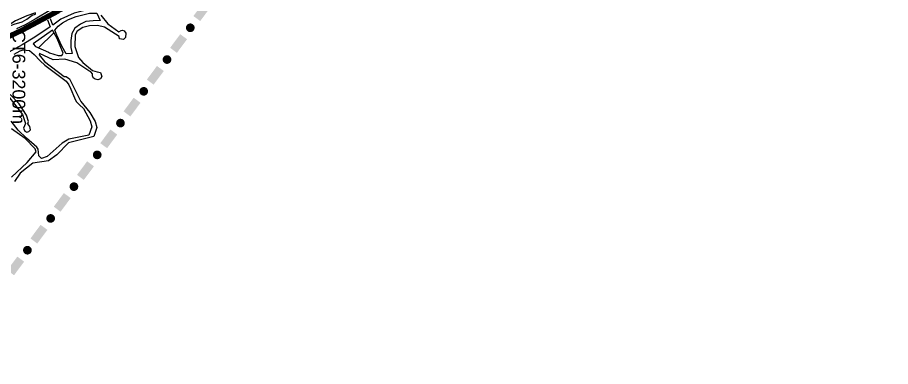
# Model space of a CAD drawing. Extents: x 615698 to 626331, y 7504748 to 7519310.
# Drawn here: x 622439 to 626205, y 7514619 to 7516126 of the extents above; entities that cross this region are included whole.
import ezdxf

# ---------------------------------------------------------------- set-up
doc = ezdxf.new("R2010")
doc.units = 0
doc.header["$LTSCALE"] = 170
doc.header["$MEASUREMENT"] = 0
doc.linetypes.add('DASHED', pattern=[0.75, 0.5, -0.25])
for name, color, linetype in [('L-FERREA', 6, 'CONTINUOUS'), ('LIMITE-PROJETO', 1, 'CONTINUOUS'), ('RUA', 7, 'CONTINUOUS'), ('TEXTO', 5, 'CONTINUOUS')]:
    doc.layers.add(name, color=color, linetype=linetype)
doc.styles.get("Standard").update_dxf_attribs({"font": 'ARIAL.TTF'})

# ---------------------------------------------------------------- blocks, each defined once
blk = doc.blocks.new('R')
at = {"layer": 'LIMITE-PROJETO', "const_width": 18.7}
blk.add_lwpolyline([(-75.2, 0.3, 1), (-93.9, 0.4, 1)], format="xyb", close=True, dxfattribs=at)
at = {"layer": 'LIMITE-PROJETO'}
blk.add_solid([(36.9, 17.7), (36.6, -18.8), (-36.4, 18.3), (-36.6, -18.3)], dxfattribs=at)

msp = doc.modelspace()

# ---------------------------------------------------------------- linework, layer by layer
at = {"layer": 'L-FERREA', "linetype": 'DASHED', "const_width": 18.3, "flags": 128}
msp.add_lwpolyline([(626196.3, 7517899.7), (626075.4, 7517839), (625936.1, 7517777.5), (625864.1, 7517748.3), (625779.4, 7517716.3), (625712.3, 7517699.6), (625642.2, 7517678.1), (625574.1, 7517651.7), (625504, 7517626.3), (625446.7, 7517614.3), (625404, 7517614.8), (625352.7, 7517620.2), (625279.1, 7517624.9), (625221.9, 7517626.5), (625175.3, 7517626), (625108.3, 7517616.1), (625035.5, 7517607.2), (624964.7, 7517599.3), (624914.2, 7517592.1), (624847, 7517567.6), (624776.9, 7517539.3), (624714.5, 7517504.2), (624670.4, 7517465.9), (624636, 7517420.8), (624614.2, 7517377.4), (624579.5, 7517312.9), (624545.1, 7517270.6), (624488.5, 7517234.4), (624379.3, 7517179.4), (624268.1, 7517118.6), (624207.6, 7517080.5), (624037.6, 7516961.3), (623902.8, 7516868.8), (623836.4, 7516825.9), (623773.9, 7516788.8), (623713.5, 7516759.5), (623669.5, 7516729.9), (623624.6, 7516698.4), (623588.4, 7516673.9), (623464.6, 7516615.5), (623421.2, 7516582.7), (623269.3, 7516422.3), (623193.5, 7516352.9), (623032.9, 7516284.5), (622928.8, 7516285.6), (622836.5, 7516255.2), (622615, 7516153.6), (622459.2, 7516070.6), (622247.4, 7515971.3), (621960.2, 7515836.5), (621699.7, 7515711.1), (621594.9, 7515642.1), (621511.7, 7515570.4), (621377.2, 7515443.7), (621269.5, 7515338.4), (621223.1, 7515302.6), (621154.9, 7515267.1), (621060, 7515227), (620999, 7515184.1), (620954.6, 7515109.6), (620943.1, 7514942.7), (620941.5, 7514802.4), (620949.3, 7514628.1)], dxfattribs=at)
at = {"layer": 'L-FERREA'}
for points in [[(622611, 7516161.8), (622455.1, 7516078.8), (622243.5, 7515979.6)], [(622619.1, 7516145.4), (622463.2, 7516062.4), (622251.3, 7515963)]]:
    msp.add_lwpolyline(points, dxfattribs=at)
at = {"layer": 'RUA'}
msp.add_line((622530.1, 7515995.2), (622596.9, 7516059.4), dxfattribs=at)
msp.add_lwpolyline([(623136, 7516340.4), (623047.4, 7516304.9), (623009.6, 7516297.8), (622914.4, 7516295.1), (622841.6, 7516273.2), (622765.8, 7516242.1), (622702.3, 7516207.9), (622645.4, 7516179.3), (622611.4, 7516175), (622583, 7516159.3), (622515.6, 7516118.6), (622472.9, 7516093.6), (622435, 7516077.1)], dxfattribs=at)
at = {"layer": 'RUA', "linetype": 'CONTINUOUS'}
for points in [[(622770.5, 7516182.4), (622769.5, 7516164.2), (622729.6, 7516155.8), (622684.1, 7516144.4), (622626.1, 7516119.2), (622592.1, 7516093), (622581.2, 7516120.1)], [(622798.7, 7516136.1), (622829, 7516098.5), (622877.1, 7516063.5), (622886.5, 7516069.9), (622893, 7516070.8), (622899.5, 7516067.9), (622906.9, 7516057.7), (622905.9, 7516039.2), (622897.3, 7516031.6), (622878.9, 7516033.4), (622877.8, 7516043.4), (622814.9, 7516084.2), (622785.1, 7516091), (622749.7, 7516089.6), (622720.7, 7516082.4), (622696.3, 7516066.9), (622688.7, 7516051.6), (622686.2, 7516000.4), (622702.5, 7515952.7), (622720.9, 7515931), (622763.4, 7515897), (622783.9, 7515891.2), (622796.9, 7515888.3), (622803.2, 7515871), (622797.5, 7515860.8), (622786.3, 7515857.2), (622775.1, 7515859.2), (622765.9, 7515865.8), (622763.2, 7515874.2), (622763.3, 7515882.6), (622755.9, 7515891.1), (622746.6, 7515895.8), (622695.1, 7515930.2), (622643.6, 7515945.9), (622593.8, 7515943.6), (622534, 7515970.8), (622533.6, 7515964), (622556.2, 7515935.8), (622641, 7515870.6), (622649.5, 7515870.6), (622663.2, 7515860.4), (622713.2, 7515763.9), (622751.7, 7515716.3), (622774.5, 7515676.2), (622782.4, 7515651.5), (622768.8, 7515611.9), (622659.1, 7515584.8), (622609.3, 7515533.2), (622572.9, 7515507.1), (622505.1, 7515496.6), (622451.5, 7515454.1), (622426.4, 7515417.4)], [(622568.6, 7516115.6), (622581, 7516085.3), (622514.4, 7516041.4), (622460, 7516007.8), (622355.9, 7515951.9)], [(622424.6, 7515967.9), (622451.1, 7515982.4), (622463.8, 7515987), (622476.6, 7515985.3), (622491.6, 7515982.7), (622511.4, 7515966.6), (622537.3, 7515939.3), (622557.8, 7515919.9), (622614.6, 7515876.4), (622649.4, 7515851.7), (622661.2, 7515835.7), (622669.7, 7515816.5), (622686, 7515778.9), (622692.2, 7515763.8), (622707.2, 7515749.3), (622724.5, 7515732.8), (622753.5, 7515679.5), (622759.7, 7515653.6), (622746.6, 7515617.9), (622660.6, 7515600.6), (622632.5, 7515583.9), (622567, 7515526.1), (622543.3, 7515516.5), (622531.2, 7515528.9), (622528.3, 7515557.6), (622523.1, 7515566.7), (622478.4, 7515605.4), (622442.9, 7515640), (622411.5, 7515678.6)], [(622367.8, 7515827.8), (622461.6, 7515707.3), (622474.2, 7515668.2), (622464.8, 7515648.8), (622470.6, 7515635.4), (622479.3, 7515630.5), (622488.9, 7515634.4), (622495.3, 7515640.7), (622493.1, 7515655), (622483.7, 7515667.1), (622487, 7515677.4), (622478.5, 7515703.7), (622446.4, 7515752.6), (622407.8, 7515793.2)], [(622414, 7515437.1), (622480.9, 7515499.5), (622519.7, 7515545.6), (622515.4, 7515559.1), (622472, 7515603.4), (622414.3, 7515645.6)]]:
    msp.add_lwpolyline(points, dxfattribs=at)
at = {"layer": 'RUA'}
msp.add_lwpolyline([(622517.1, 7516145.8), (622479.2, 7516133.6), (622431.1, 7516111.5), (622395.6, 7516088), (622396.9, 7516085.5), (622424.7, 7516096.5), (622460, 7516107.4), (622480.3, 7516118.5), (622503.1, 7516135.9), (622517, 7516140.8)], close=True, dxfattribs=at)
at = {"layer": 'RUA', "linetype": 'CONTINUOUS'}
for points in [[(622796, 7516113.4), (622765.7, 7516112.1), (622733.9, 7516108.5), (622710.7, 7516096.8), (622687.4, 7516080.3), (622673.6, 7516057.4), (622669.3, 7516026.5), (622669, 7515996.2), (622675, 7515969.9), (622648.8, 7515968.6), (622630.8, 7516002.6), (622609.9, 7516049.8), (622600.5, 7516070.6), (622615, 7516087.9), (622634.3, 7516102.8), (622659.1, 7516116.8), (622692.7, 7516130), (622749.4, 7516145.3), (622781.2, 7516144.9)], [(622578, 7515973.8), (622614.5, 7515961.4), (622630.4, 7515962.1), (622636.1, 7515972.3), (622610.5, 7516034.7), (622590.2, 7516071.5), (622507, 7516012.5), (622517.8, 7516000.7), (622573.2, 7515976.2)]]:
    msp.add_lwpolyline(points, close=True, dxfattribs=at)

# ---------------------------------------------------------------- block references
at = {"layer": 'LIMITE-PROJETO', "rotation": 233.8060559036882}
for p in [(623235.1, 7516150.7), (623134.7, 7516013.5), (623034.3, 7515876.3), (622933.9, 7515739.1), (622833.5, 7515601.9), (622733.1, 7515464.8), (622632.7, 7515327.6), (622532.3, 7515190.4), (622432, 7515053.2)]:
    msp.add_blockref('R', p, dxfattribs=at)

# ---------------------------------------------------------------- texts
at = {"layer": 'TEXTO'}
msp.add_text('CT6-3200m', height=55, rotation=270, dxfattribs=at).set_placement((622418.1, 7516071.6))

doc.saveas('drawing.dxf')
